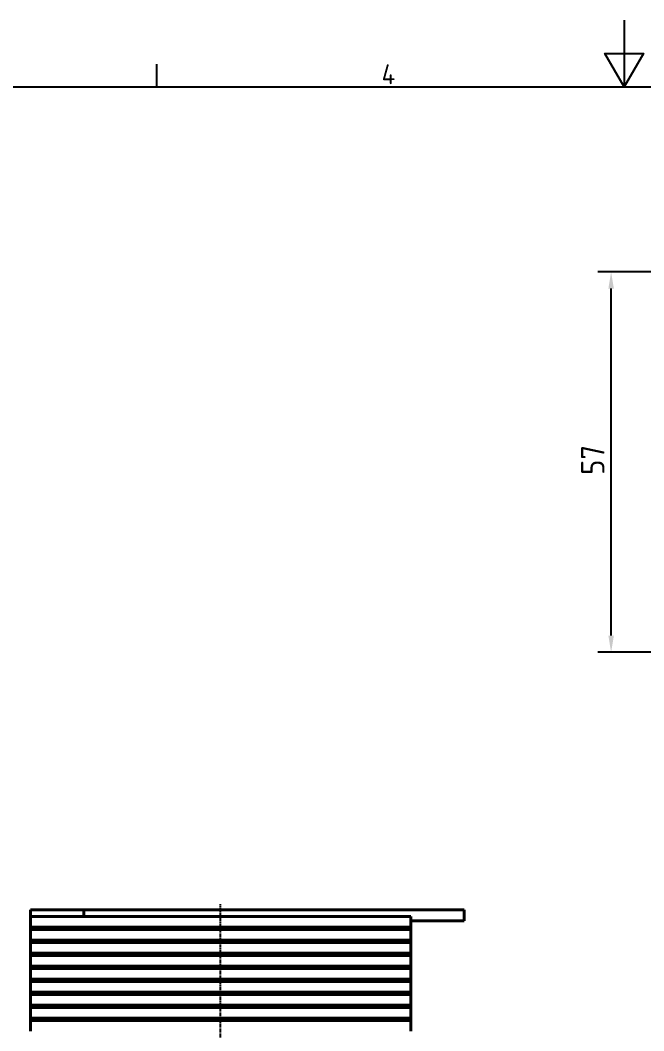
# Model space of a CAD drawing. Header units: millimetres. Extents: x 0 to 420, y 0 to 297.
# Drawn here: x 119.5 to 212.9, y 145.5 to 297 of the extents above; entities that cross this region are included whole.
import ezdxf

# ---------------------------------------------------------------- set-up
doc = ezdxf.new("R2010")
doc.units = ezdxf.units.MM
doc.linetypes.add('CHAIN', pattern=[0.7087, 0.4724, -0.0591, 0.1181, -0.0591])
doc.layers.get('0').update_dxf_attribs({"color": 3, "lineweight": 25, "true_color": 0x00ff00})
for name, color, linetype, lineweight, true_color in [('가시적인 것(ISO)', 3, 'Continuous', 40, 0x00ff00), ('중심선(ISO)', 1, 'Continuous', 25, 0xff0000), ('치수(ISO)', 2, 'Continuous', 25, 0xffff00)]:
    doc.layers.add(name, color=color, linetype=linetype, lineweight=lineweight, true_color=true_color)
doc.layers.add('경계(ISO)', color=7, linetype='Continuous', lineweight=25)
doc.styles.add('문자 텍스트_PSTEK_POSCO', font='isocp.shx')
doc.styles.add('치수 텍스트_PSTEK_POSCO', font='isocp.shx')
doc.dimstyles.new('치수_PSTEK_POSCO', dxfattribs={"dimtxt": 3.5, "dimasz": 2.5, "dimexe": 2, "dimexo": 2.5, "dimgap": 1, "dimtad": 1, "dimrnd": 1e-08, "dimdsep": 46, "dimtxsty": '치수 텍스트_PSTEK_POSCO', "dimcen": 0.09, "dimdle": 10, "dimclrd": 7, "dimclre": 7, "dimclrt": 2, "dimadec": 1, "dimazin": 2, "dimtfac": 1, "dimtmove": 0, "dimatfit": 3, "dimfxl": 1, "dimtolj": 1, "dimlwd": -1, "dimlwe": -1, "dimarcsym": 0})

# ---------------------------------------------------------------- blocks, each defined once
blk = doc.blocks.new('경계 Default Border')
at = {"layer": '경계(ISO)'}
blk.add_line((140, 287), (140, 290.4), dxfattribs=at)
at = {"layer": '경계(ISO)', "flags": 128}
for points in [[(210, 297), (210, 287), (207.11, 292), (212.89, 292), (210, 287)], [(10, 10), (10, 287), (410, 287), (410, 10), (10, 10)]]:
    blk.add_lwpolyline(points, dxfattribs=at)
at = {"layer": '경계(ISO)', "color": 2, "true_color": 0xffff00, "insert": (173.67, 287.4), "char_height": 3, "attachment_point": 7, "style": '문자 텍스트_PSTEK_POSCO'}
blk.add_mtext('4', dxfattribs=at)
blk = doc.blocks.new('*D26')
at = {"layer": 'Defpoints', "color": 0, "transparency": 16777216}
for p in [(208.05, 259.27), (248.05, 259.27), (248.05, 202.27)]:
    blk.add_point(p, dxfattribs=at)
at = {"layer": '치수(ISO)', "color": 7, "transparency": 16777216}
for p, q in [((245.55, 259.27), (206.05, 259.27)), ((208.05, 204.77), (208.05, 256.77)), ((245.55, 202.27), (206.05, 202.27))]:
    blk.add_line(p, q, dxfattribs=at)
for points in [[(207.64, 256.77), (208.47, 256.77), (208.05, 259.27)], [(207.64, 204.77), (208.47, 204.77), (208.05, 202.27)]]:
    blk.add_solid(points, dxfattribs=at)
at = {"layer": '치수(ISO)', "color": 2, "transparency": 16777216, "insert": (205.3, 228.85), "char_height": 3.5, "attachment_point": 4, "rotation": 90, "style": '치수 텍스트_PSTEK_POSCO'}
blk.add_mtext('\\A1;57', dxfattribs=at)

msp = doc.modelspace()

# ---------------------------------------------------------------- linework, layer by layer
at = {"layer": '가시적인 것(ISO)'}
for p, q in [((121.031, 163.645), (129.031, 163.645)), ((121.031, 162.67), (121.031, 163.645)), ((129.031, 163.645), (139.031, 163.645)), ((129.031, 163.645), (129.031, 162.67)), ((139.031, 163.645), (186.031, 163.645)), ((186.031, 163.645), (186.031, 162.045)), ((121.031, 161.07), (121.031, 162.67)), ((121.031, 162.67), (139.031, 162.67)), ((160.031, 162.67), (139.031, 162.67)), ((160.031, 162.67), (178.031, 162.67)), ((178.031, 161.07), (178.031, 162.67)), ((121.031, 160.72), (121.031, 161.07)), ((139.031, 161.07), (121.031, 161.07)), ((121.031, 159.12), (121.031, 160.72)), ((121.031, 160.72), (139.031, 160.72)), ((129.031, 161.07), (129.031, 160.72)), ((139.031, 161.07), (160.031, 161.07)), ((160.031, 160.72), (139.031, 160.72)), ((178.031, 161.07), (160.031, 161.07)), ((160.031, 160.72), (178.031, 160.72)), ((170.031, 160.72), (170.031, 161.07)), ((178.031, 162.045), (186.031, 162.045)), ((178.031, 161.07), (178.031, 160.72)), ((178.031, 159.12), (178.031, 160.72)), ((121.031, 158.77), (121.031, 159.12)), ((139.031, 159.12), (121.031, 159.12)), ((129.031, 159.12), (129.031, 158.77)), ((139.031, 159.12), (160.031, 159.12)), ((178.031, 159.12), (160.031, 159.12)), ((170.031, 158.77), (170.031, 159.12)), ((178.031, 159.12), (178.031, 158.77)), ((121.031, 157.17), (121.031, 158.77)), ((121.031, 158.77), (139.031, 158.77)), ((160.031, 158.77), (139.031, 158.77)), ((160.031, 158.77), (178.031, 158.77)), ((178.031, 157.17), (178.031, 158.77)), ((121.031, 156.82), (121.031, 157.17)), ((139.031, 157.17), (121.031, 157.17)), ((121.031, 155.22), (121.031, 156.82)), ((121.031, 156.82), (139.031, 156.82)), ((129.031, 157.17), (129.031, 156.82)), ((139.031, 157.17), (160.031, 157.17)), ((160.031, 156.82), (139.031, 156.82)), ((178.031, 157.17), (160.031, 157.17)), ((160.031, 156.82), (178.031, 156.82)), ((170.031, 156.82), (170.031, 157.17)), ((178.031, 157.17), (178.031, 156.82)), ((178.031, 155.22), (178.031, 156.82)), ((121.031, 154.87), (121.031, 155.22)), ((139.031, 155.22), (121.031, 155.22)), ((121.031, 153.27), (121.031, 154.87)), ((121.031, 154.87), (139.031, 154.87)), ((129.031, 155.22), (129.031, 154.87)), ((139.031, 155.22), (160.031, 155.22)), ((160.031, 154.87), (139.031, 154.87)), ((178.031, 155.22), (160.031, 155.22)), ((160.031, 154.87), (178.031, 154.87)), ((170.031, 154.87), (170.031, 155.22)), ((178.031, 155.22), (178.031, 154.87)), ((178.031, 153.27), (178.031, 154.87)), ((121.031, 152.92), (121.031, 153.27)), ((139.031, 153.27), (121.031, 153.27)), ((129.031, 153.27), (129.031, 152.92)), ((139.031, 153.27), (160.031, 153.27)), ((178.031, 153.27), (160.031, 153.27)), ((170.031, 152.92), (170.031, 153.27)), ((178.031, 153.27), (178.031, 152.92)), ((121.031, 151.32), (121.031, 152.92)), ((121.031, 152.92), (139.031, 152.92)), ((160.031, 152.92), (139.031, 152.92)), ((160.031, 152.92), (178.031, 152.92)), ((178.031, 151.32), (178.031, 152.92)), ((121.031, 150.97), (121.031, 151.32)), ((139.031, 151.32), (121.031, 151.32)), ((121.031, 149.37), (121.031, 150.97)), ((121.031, 150.97), (139.031, 150.97)), ((129.031, 151.32), (129.031, 150.97)), ((139.031, 151.32), (160.031, 151.32)), ((160.031, 150.97), (139.031, 150.97)), ((178.031, 151.32), (160.031, 151.32)), ((160.031, 150.97), (178.031, 150.97)), ((170.031, 150.97), (170.031, 151.32)), ((178.031, 151.32), (178.031, 150.97)), ((178.031, 149.37), (178.031, 150.97)), ((121.031, 149.02), (121.031, 149.37)), ((139.031, 149.37), (121.031, 149.37)), ((121.031, 147.42), (121.031, 149.02)), ((121.031, 149.02), (139.031, 149.02)), ((129.031, 149.37), (129.031, 149.02)), ((139.031, 149.37), (160.031, 149.37)), ((160.031, 149.02), (139.031, 149.02)), ((178.031, 149.37), (160.031, 149.37)), ((160.031, 149.02), (178.031, 149.02)), ((170.031, 149.02), (170.031, 149.37)), ((178.031, 149.37), (178.031, 149.02)), ((178.031, 147.42), (178.031, 149.02)), ((121.031, 147.07), (121.031, 147.42)), ((139.031, 147.42), (121.031, 147.42)), ((121.031, 145.47), (121.031, 147.07)), ((121.031, 147.07), (139.031, 147.07)), ((129.031, 147.42), (129.031, 147.07)), ((139.031, 147.42), (160.031, 147.42)), ((160.031, 147.07), (139.031, 147.07)), ((178.031, 147.42), (160.031, 147.42)), ((160.031, 147.07), (178.031, 147.07)), ((170.031, 147.07), (170.031, 147.42)), ((178.031, 147.42), (178.031, 147.07)), ((178.031, 145.47), (178.031, 147.07))]:
    msp.add_line(p, q, dxfattribs=at)
at = {"layer": '중심선(ISO)', "linetype": 'CHAIN'}
msp.add_line((149.531, 70.261), (149.531, 164.503), dxfattribs=at)

# ---------------------------------------------------------------- block references
msp.add_blockref('경계 Default Border', (0, 0))

# ---------------------------------------------------------------- dimensions: what is measured, and where the dimension line sits
at = {"layer": '치수(ISO)', "color": 7}
dim = msp.add_linear_dim(base=(208.053, 259.272), p1=(248.053, 202.272), p2=(248.053, 259.272), angle=90, dimstyle='치수_PSTEK_POSCO', override={"dimdec": 2, "dimtp": 0, "dimtm": 0, "dimtdec": 2, "dimtofl": 0, "dimatfit": 1}, dxfattribs=at)
dim.commit()
dim.dimension.update_dxf_attribs({"geometry": '*D26', "text_midpoint": (208.053, 230.772), "dimtype": 160})

doc.saveas('drawing.dxf')
